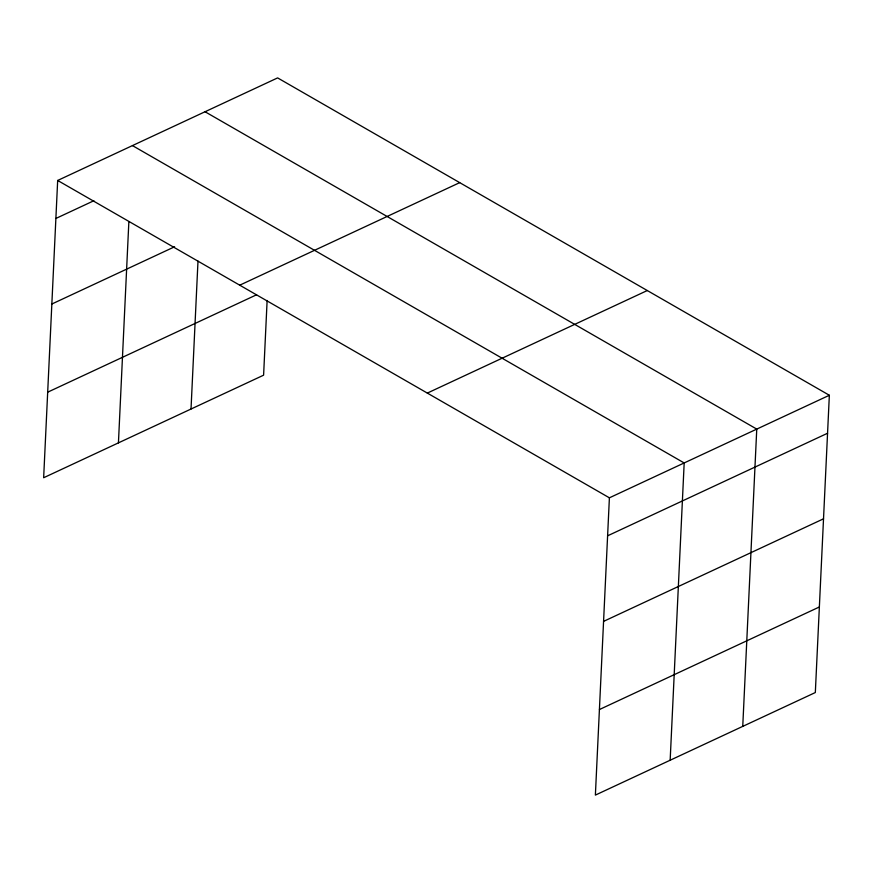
<?xml version="1.0" encoding="UTF-8"?>
<svg xmlns="http://www.w3.org/2000/svg" width="873" height="873" viewBox="0 0 873 873"><rect width="100%" height="100%" fill="white"/><g stroke="black" fill="none" stroke-linecap="round" stroke-linejoin="round"><path stroke-width="1.31" d="M829.35 395.262L609.398 497.817L595.375 795.096L815.327 692.54L829.35 395.262L277.625 77.904L57.673 180.46L43.65 477.738L263.602 375.183L267.127 300.487M118.433 442.873L128.866 221.611M191.023 409.022L197.996 261.071M670.158 760.23L684.181 462.952L132.456 145.595M742.748 726.38L756.76 429.101L205.046 111.744M55.883 218.457L93.88 200.735M51.845 304.022L174.611 246.775M239.737 285.187L459.7 182.632M47.688 392.184L256.575 294.779M427.323 393.09L647.286 290.534M607.597 535.815L827.56 433.248M603.57 621.38L823.523 518.813M599.413 709.542L819.365 606.975M57.673 180.46L609.398 497.817"/></g></svg>
